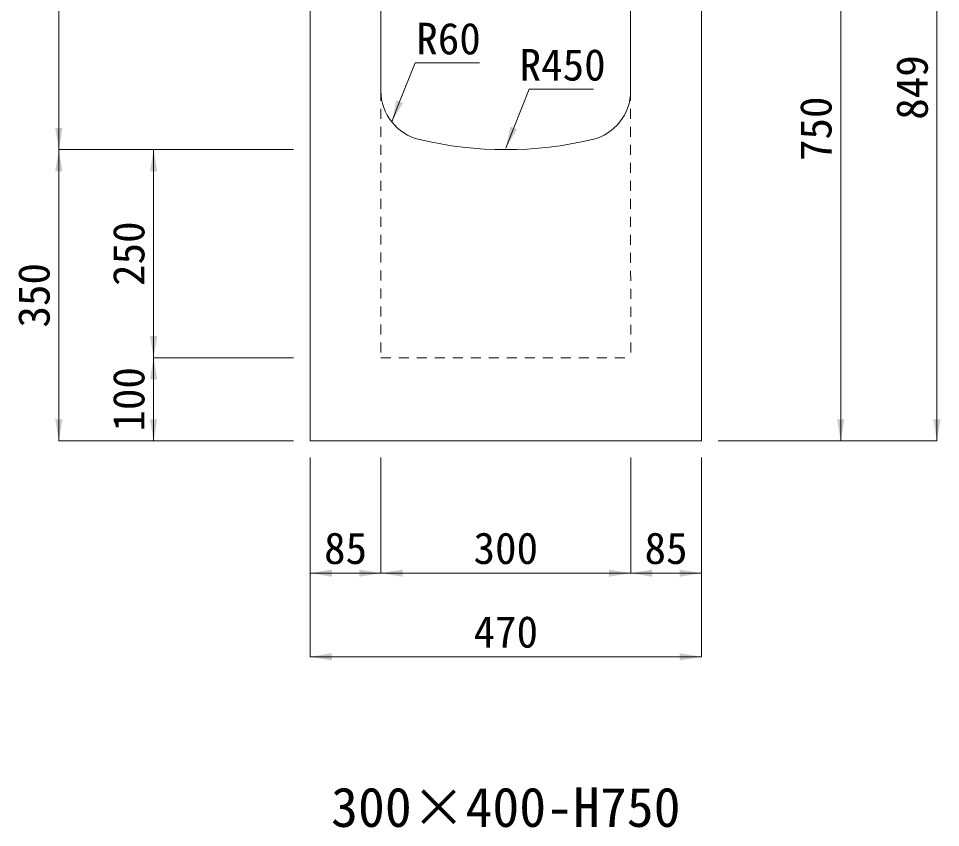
# Model space of a CAD drawing. Units: millimetres at full size, sheet at 1:40. Extents: x 69750 to 116230, y -28801 to 513.
# Drawn here: x 83997 to 85105, y -21357 to -20385 of the extents above; entities that cross this region are included whole.
import ezdxf
from ezdxf.enums import TextEntityAlignment as Align

# ---------------------------------------------------------------- set-up
doc = ezdxf.new("R2010")
doc.units = ezdxf.units.MM
doc.header["$LTSCALE"] = 40
doc.linetypes.add('USER1', pattern=[0.54, 0.3, -0.24])
for name, color, linetype, lineweight in [('寸法線', 7, 'Continuous', 9), ('引出線', 4, 'Continuous', 9), ('本体', 7, 'Continuous', 20)]:
    doc.layers.add(name, color=color, linetype=linetype, lineweight=lineweight)
doc.layers.add('文字', color=7, linetype='Continuous')
doc.styles.add('ＭＳ ゴシック', font='')
doc.styles.get('ＭＳ ゴシック').set_extended_font_data('MS Gothic')

# ---------------------------------------------------------------- blocks, each defined once
blk = doc.blocks.new('filled_arrow')
at = {"color": 0, "linetype": 'Continuous', "lineweight": -2}
blk.add_solid([(7.5, 1.25), (0, 0), (7.5, -1.25)], dxfattribs=at)

msp = doc.modelspace()

# ---------------------------------------------------------------- linework, layer by layer
at = {"layer": '寸法線'}
for p, q in [((85100.28, -20043.19), (85100.28, -20892.49)), ((84045.35, -20142.49), (84045.35, -20542.49)), ((84984.69, -20142.49), (84984.69, -20892.49)), ((84327.33, -20542.49), (84045.35, -20542.49)), ((84045.35, -20542.49), (84045.35, -20892.49)), ((84327.33, -20542.49), (84045.35, -20542.49)), ((84159.2, -20792.49), (84159.2, -20542.49)), ((84327.32, -20542.49), (84159.2, -20542.49)), ((84327.33, -20792.49), (84159.2, -20792.49)), ((84159.2, -20892.49), (84159.2, -20792.49)), ((84327.33, -20792.49), (84159.2, -20792.49)), ((84327.33, -20892.49), (84045.35, -20892.49)), ((84327.33, -20892.49), (84159.2, -20892.49)), ((84837.32, -20892.49), (85100.28, -20892.49)), ((84907.15, -20892.49), (84984.69, -20892.49)), ((84347.33, -20912.49), (84347.33, -21051.29)), ((84347.33, -20912.49), (84347.33, -21151.76)), ((84432.33, -20912.49), (84432.33, -21051.29)), ((84432.33, -20912.49), (84432.33, -21051.29)), ((84732.33, -20912.49), (84732.33, -21051.29)), ((84732.33, -20912.49), (84732.33, -21051.29)), ((84817.32, -20912.49), (84817.32, -21051.29)), ((84817.32, -20912.49), (84817.32, -21151.76)), ((84347.33, -21051.29), (84432.33, -21051.29)), ((84432.33, -21051.29), (84732.33, -21051.29)), ((84732.33, -21051.29), (84817.32, -21051.29)), ((84347.33, -21151.76), (84817.32, -21151.76))]:
    msp.add_line(p, q, dxfattribs=at)
at = {"layer": '引出線'}
for points in [[(84445.26, -20509.18), (84454.81, -20485), (84473.25, -20438.3), (84550.8, -20438.3)], [(84582.32, -20540.65), (84591.87, -20516.47), (84610.31, -20469.77), (84687.86, -20469.77)]]:
    msp.add_lwpolyline(points, dxfattribs=at)
at = {"layer": '本体'}
for p, q in [((84347.32, -20142.49), (84347.33, -20892.49)), ((84432.33, -20471.85), (84432.33, -20142.49)), ((84732.32, -20471.97), (84732.32, -20142.49)), ((84817.32, -20892.49), (84817.32, -20142.49)), ((84347.33, -20892.49), (84817.32, -20892.49))]:
    msp.add_line(p, q, dxfattribs=at)
at = {"layer": '本体', "linetype": 'USER1', "lineweight": 9}
for p, q in [((84432.33, -20471.85), (84432.33, -20792.49)), ((84732.32, -20471.97), (84732.33, -20792.49)), ((84432.33, -20792.49), (84732.33, -20792.49))]:
    msp.add_line(p, q, dxfattribs=at)
at = {"layer": '本体'}
for centre, radius, start, end in [((84492.33, -20471.97), 60, 179.89088, 256.65776), ((84672.32, -20471.97), 60, 283.34229, 0), ((84582.32, -20092.49), 450, 256.65776, 283.34229)]:
    msp.add_arc(centre, radius, start, end, dxfattribs=at)

# ---------------------------------------------------------------- block references
at = {"layer": '寸法線', "xscale": 3.47, "yscale": 3.47}
for p, rotation in [((84045.35, -20542.49), 90), ((84045.35, -20542.49), 270), ((84159.2, -20542.49), 270), ((84159.2, -20792.49), 90), ((84159.2, -20792.49), 270), ((84045.35, -20892.49), 90), ((84159.2, -20892.49), 90), ((84984.69, -20892.49), 90), ((85100.28, -20892.49), 90), ((84432.33, -21051.29), 180), ((84732.33, -21051.29), 180), ((84817.32, -21051.29), 180), ((84817.32, -21151.76), 180)]:
    msp.add_blockref('filled_arrow', p, dxfattribs=dict(at, rotation=rotation))
for p in [(84347.33, -21051.29), (84432.33, -21051.29), (84732.33, -21051.29), (84347.33, -21151.76)]:
    msp.add_blockref('filled_arrow', p, dxfattribs=at)
at = {"layer": '引出線', "xscale": 3.47, "yscale": 3.47, "rotation": 68.5}
for p in [(84445.26, -20509.18), (84582.32, -20540.65)]:
    msp.add_blockref('filled_arrow', p, dxfattribs=at)

# ---------------------------------------------------------------- texts
at = {"layer": '寸法線', "style": 'ＭＳ ゴシック'}
for s, p in [('849', (85070.28, -20467.84)), ('750', (84954.69, -20517.49)), ('250', (84129.2, -20667.49)), ('350', (84015.35, -20717.49)), ('100', (84129.2, -20842.49))]:
    msp.add_text(s, height=37.98, rotation=90, dxfattribs=at).set_placement(p, align=Align.MIDDLE_CENTER)
for s, p in [('85', (84389.83, -21021.29)), ('300', (84582.33, -21021.29)), ('85', (84774.83, -21021.29)), ('470', (84582.33, -21121.76))]:
    msp.add_text(s, height=37.98, dxfattribs=at).set_placement(p, align=Align.MIDDLE_CENTER)
at = {"layer": '引出線', "style": 'ＭＳ ゴシック'}
for s, p in [('R60', (84513.53, -20409.06)), ('R450', (84650.6, -20440.53))]:
    msp.add_text(s, height=37.98, dxfattribs=at).set_placement(p, align=Align.MIDDLE_CENTER)
at = {"layer": '文字', "style": 'ＭＳ ゴシック'}
msp.add_text('300×400-H750', height=47.47, dxfattribs=at).set_placement((84582.33, -21332.41), align=Align.MIDDLE_CENTER)

doc.saveas('drawing.dxf')
